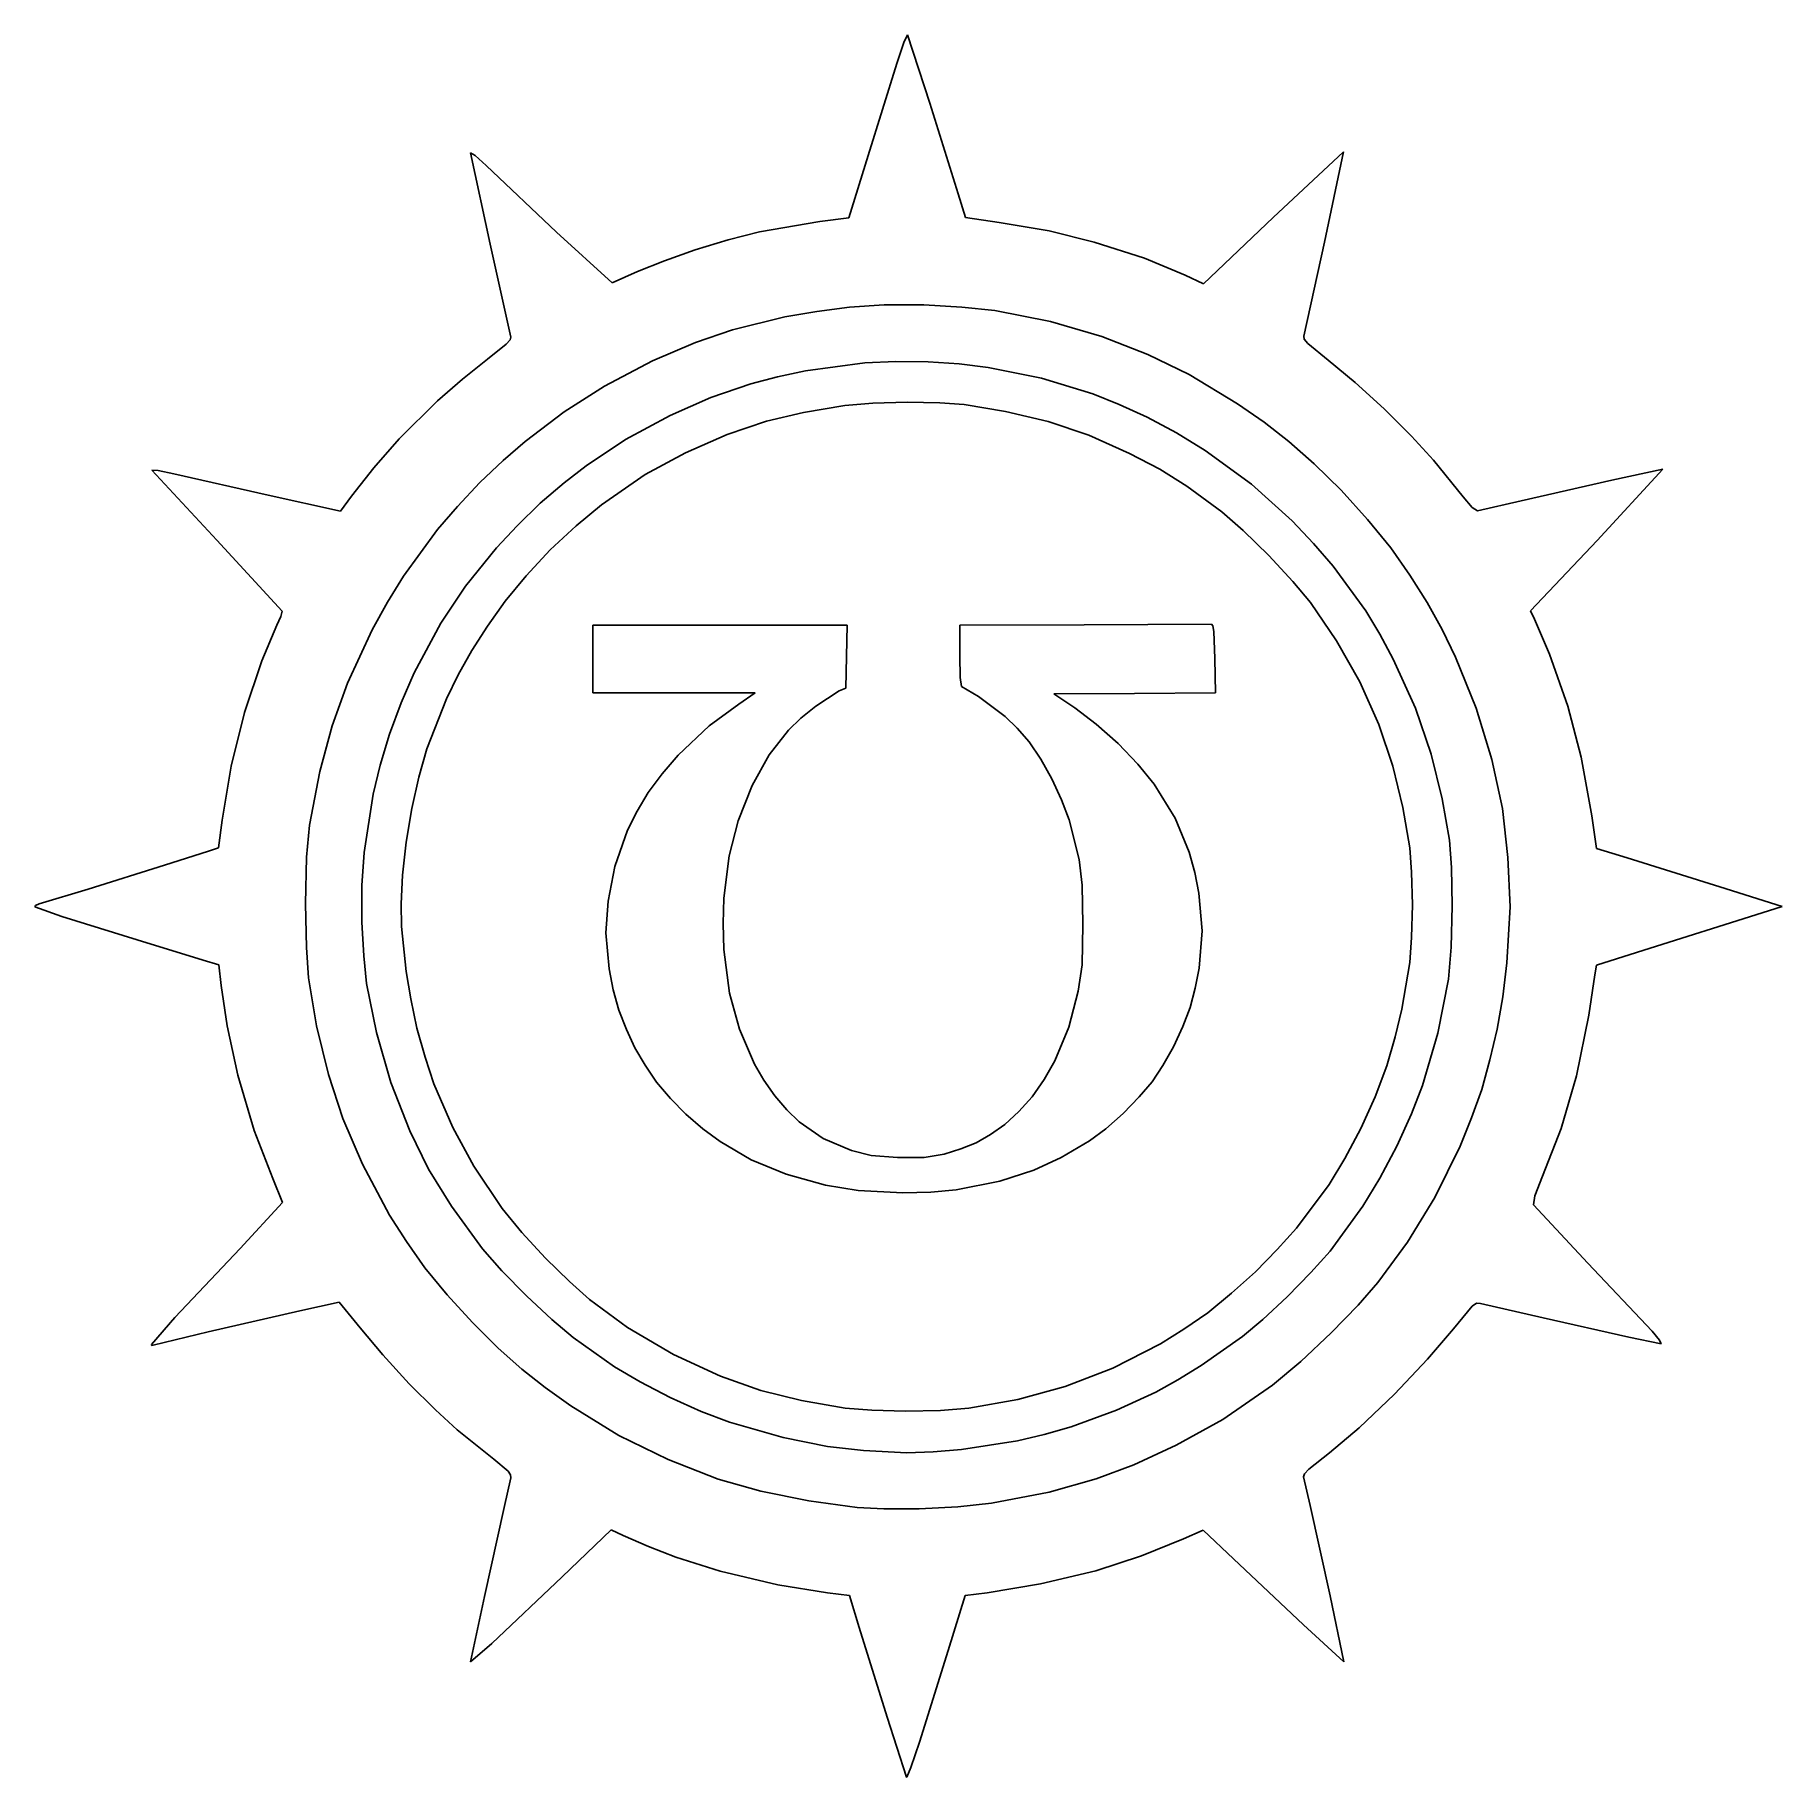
# Model space of a CAD drawing. Extents: x 249 to 461, y 297 to 508.
import ezdxf

# ---------------------------------------------------------------- set-up
doc = ezdxf.new("R2010")
doc.units = 0

msp = doc.modelspace()

# ---------------------------------------------------------------- linework, layer by layer
at = {"layer": 'Calque 1'}
for p, q in [((353.81121, 504.08505), (354.651161, 506.592734)), ((354.651161, 506.592734), (355.10193, 507.52463)), ((355.10193, 507.52463), (357.79988, 499.26458)), ((350.34786, 492.92045), (353.81121, 504.08505)), ((357.79988, 499.26458), (361.21774, 488.29348)), ((304.54959, 482.17406), (302.15404, 493.25406)), ((302.15404, 493.25406), (302.718596, 492.901011)), ((399.3796, 485.41727), (407.89606, 493.35868)), ((407.89606, 493.35868), (405.60321, 482.44138)), ((302.718596, 492.901011), (304.07594, 491.69141)), ((304.07594, 491.69141), (312.58173, 483.65413)), ((348.00162, 485.38573), (350.34786, 492.92045)), ((361.21774, 488.29348), (362.11126, 485.39215)), ((337.18733, 483.6633), (344.45856, 484.92847)), ((344.45856, 484.92847), (348.00162, 485.38573)), ((362.11126, 485.39215), (366.19775, 484.80739)), ((366.19775, 484.80739), (372.26862, 483.80165)), ((390.95473, 477.38425), (399.3796, 485.41727)), ((312.58173, 483.65413), (319.32493, 477.49112)), ((329.38212, 481.50709), (333.356676, 482.696649)), ((333.356676, 482.696649), (337.18733, 483.6633)), ((372.26862, 483.80165), (377.69257, 482.43183)), ((307.07214, 470.91576), (304.54959, 482.17406)), ((325.647771, 480.171077), (329.38212, 481.50709)), ((377.69257, 482.43183), (383.80541, 480.4676)), ((383.80541, 480.4676), (388.7167, 478.41822)), ((405.60321, 482.44138), (403.08972, 471.04118)), ((319.32493, 477.49112), (322.39466, 478.8523)), ((322.39466, 478.8523), (325.647771, 480.171077)), ((388.7167, 478.41822), (390.95473, 477.38425)), ((344.129294, 474.044252), (340.25397, 473.36601)), ((348.05918, 474.5666), (344.129294, 474.044252)), ((352.268911, 474.84873), (348.05918, 474.5666)), ((357.05501, 474.8218), (352.268911, 474.84873)), ((361.658274, 474.556659), (357.05501, 474.8218)), ((365.65397, 474.13524), (361.658274, 474.556659)), ((372.40085, 472.82504), (365.65397, 474.13524)), ((340.25397, 473.36601), (333.90397, 471.78974)), ((378.64013, 470.98486), (372.40085, 472.82504)), ((304.21356, 468.23206), (306.47919, 470.061125)), ((306.47919, 470.061125), (306.964708, 470.59143)), ((306.964708, 470.59143), (307.07214, 470.91576)), ((329.40606, 470.28901), (324.20529, 468.04569)), ((333.90397, 471.78974), (329.40606, 470.28901)), ((384.19638, 468.82896), (378.64013, 470.98486)), ((403.08972, 471.04118), (403.144168, 470.658759)), ((403.144168, 470.658759), (403.563215, 470.139531)), ((403.563215, 470.139531), (406.05904, 468.13959)), ((301.211211, 465.827511), (304.21356, 468.23206)), ((324.20529, 468.04569), (318.38446, 464.99169)), ((342.7281, 466.83634), (349.9113, 467.79513)), ((349.9113, 467.79513), (353.687177, 467.982486)), ((353.687177, 467.982486), (357.58421, 467.94437)), ((357.58421, 467.94437), (361.358655, 467.672395)), ((361.358655, 467.672395), (364.86025, 467.25948)), ((389.20189, 466.40104), (384.19638, 468.82896)), ((406.05904, 468.13959), (409.331128, 465.444196)), ((298.18529, 463.20379), (301.211211, 465.827511)), ((336.11352, 465.24935), (339.349972, 466.107004)), ((339.349972, 466.107004), (342.7281, 466.83634)), ((364.86025, 467.25948), (371.33575, 465.94286)), ((371.33575, 465.94286), (377.55346, 464.05151)), ((395.06966, 462.85365), (389.20189, 466.40104)), ((318.38446, 464.99169), (313.53106, 461.86655)), ((326.36338, 461.4439), (331.25817, 463.62628)), ((331.25817, 463.62628), (336.11352, 465.24935)), ((377.55346, 464.05151), (380.746759, 462.777149)), ((409.331128, 465.444196), (412.84719, 462.23173)), ((293.53183, 458.61145), (298.18529, 463.20379)), ((313.53106, 461.86655), (308.77448, 458.26773)), ((320.93942, 458.54034), (326.36338, 461.4439)), ((342.50291, 461.80352), (338.02977, 460.729)), ((347.50395, 462.62535), (342.50291, 461.80352)), ((350.885701, 462.914), (347.50395, 462.62535)), ((355.04458, 463.02634), (350.885701, 462.914)), ((358.993685, 462.944864), (355.04458, 463.02634)), ((361.94979, 462.74977), (358.993685, 462.944864)), ((366.97687, 461.92908), (361.94979, 462.74977)), ((372.13624, 460.71188), (366.97687, 461.92908)), ((380.746759, 462.777149), (384.14198, 461.24112)), ((398.279735, 460.601), (395.06966, 462.85365)), ((412.84719, 462.23173), (416.121128, 458.925647)), ((338.02977, 460.729), (333.26727, 459.1296)), ((377.07411, 459.0257), (372.13624, 460.71188)), ((384.14198, 461.24112), (387.661439, 459.339838)), ((387.661439, 459.339838), (391.15344, 457.18729)), ((401.28737, 458.2954), (398.279735, 460.601)), ((290.47645, 455.07911), (293.53183, 458.61145)), ((308.77448, 458.26773), (306.136836, 455.987164)), ((316.17692, 455.34838), (320.93942, 458.54034)), ((333.26727, 459.1296), (328.21541, 456.91758)), ((382.0019, 456.84069), (377.07411, 459.0257)), ((391.15344, 457.18729), (396.77896, 453.12048)), ((404.331588, 455.586142), (401.28737, 458.2954)), ((416.121128, 458.925647), (418.8111, 456.0052)), ((287.74099, 451.63952), (290.47645, 455.07911)), ((306.136836, 455.987164), (303.31662, 453.30993)), ((313.507935, 453.267744), (316.17692, 455.34838)), ((328.21541, 456.91758), (323.32062, 454.27748)), ((385.66299, 454.92651), (382.0019, 456.84069)), ((407.62962, 452.363), (404.331588, 455.586142)), ((418.8111, 456.0052), (422.3935, 451.5721)), ((271.46237, 446.3326), (263.58145, 454.79179)), ((263.58145, 454.79179), (264.327447, 454.75884)), ((264.327447, 454.75884), (266.22729, 454.3814)), ((266.22729, 454.3814), (277.65589, 451.77087)), ((303.31662, 453.30993), (300.587733, 450.41805)), ((310.62067, 450.78843), (313.507935, 453.267744)), ((323.32062, 454.27748), (318.02896, 450.61993)), ((388.93729, 452.86987), (385.66299, 454.92651)), ((393.17062, 449.77427), (388.93729, 452.86987)), ((396.77896, 453.12048), (401.67375, 448.66781)), ((429.41861, 451.09735), (440.39881, 453.60164)), ((446.58156, 454.9295), (438.60808, 446.29467)), ((440.39881, 453.60164), (446.58156, 454.9295)), ((277.65589, 451.77087), (286.40656, 449.85144)), ((286.40656, 449.85144), (287.74099, 451.63952)), ((307.803755, 448.065902), (310.62067, 450.78843)), ((410.823419, 448.840377), (407.62962, 452.363)), ((422.3935, 451.5721), (423.47338, 450.268465)), ((424.1128, 449.89744), (429.41861, 451.09735)), ((300.587733, 450.41805), (298.16966, 447.62139)), ((318.02896, 450.61993), (314.946875, 448.07347)), ((395.770273, 447.47768), (393.17062, 449.77427)), ((401.67375, 448.66781), (404.265556, 445.932666)), ((413.61704, 445.4111), (410.823419, 448.840377)), ((423.47338, 450.268465), (424.1128, 449.89744)), ((298.16966, 447.62139), (294.03547, 441.94851)), ((305.30391, 445.40054), (307.803755, 448.065902)), ((314.946875, 448.07347), (311.8095, 445.15888)), ((398.86239, 444.45815), (395.770273, 447.47768)), ((279.34901, 437.74029), (271.46237, 446.3326)), ((301.54969, 440.76121), (305.30391, 445.40054)), ((311.8095, 445.15888), (308.89687, 442.021505)), ((401.768928, 441.328985), (398.86239, 444.45815)), ((404.265556, 445.932666), (406.64686, 443.17254)), ((415.949084, 442.077682), (413.61704, 445.4111)), ((438.60808, 446.29467), (430.53726, 437.74895)), ((406.64686, 443.17254), (410.60148, 437.7488)), ((294.03547, 441.94851), (292.127774, 438.829922)), ((298.55579, 436.2633), (301.54969, 440.76121)), ((308.89687, 442.021505), (306.35513, 438.93942)), ((403.92239, 438.7688), (401.768928, 441.328985)), ((418.03314, 438.78553), (415.949084, 442.077682)), ((292.127774, 438.829922), (290.26186, 435.46622)), ((306.35513, 438.93942), (304.228019, 435.923972)), ((407.07299, 434.13859), (403.92239, 438.7688)), ((419.832865, 435.486884), (418.03314, 438.78553)), ((276.88327, 431.69196), (278.73015, 436.01281)), ((278.73015, 436.01281), (279.200811, 437.090311)), ((279.200811, 437.090311), (279.34901, 437.74029)), ((295.34826, 430.27268), (298.55579, 436.2633)), ((304.228019, 435.923972), (302.31228, 432.94679)), ((316.971, 436.029), (332.383, 436.02953)), ((316.971, 431.928), (316.971, 436.029)), ((332.383, 436.02953), (347.795, 436.03006)), ((347.795, 436.03006), (347.7156, 432.21978)), ((361.421, 436.029), (376.5023, 436.0687)), ((361.42152, 432.32483), (361.421, 436.029)), ((376.5023, 436.0687), (391.9143, 436.1348)), ((391.9143, 436.1348), (392.074646, 435.937348)), ((392.074646, 435.937348), (392.188861, 435.248545)), ((410.60148, 437.7488), (412.290376, 434.947525)), ((430.53726, 437.74895), (431.04308, 436.75394)), ((431.04308, 436.75394), (432.84683, 432.51144)), ((290.26186, 435.46622), (287.25349, 429.00856)), ((392.188861, 435.248545), (392.31787, 431.9973)), ((409.86764, 429.14984), (407.07299, 434.13859)), ((412.290376, 434.947525), (413.9311, 431.92797)), ((421.4813, 432.13786), (419.832865, 435.486884)), ((274.77907, 425.44964), (276.88327, 431.69196)), ((302.31228, 432.94679), (300.682974, 430.008702)), ((316.971, 427.827), (316.971, 431.928)), ((347.7156, 432.21978), (347.6361, 428.4095)), ((361.484775, 429.708766), (361.42152, 432.32483)), ((392.31787, 431.9973), (392.39067, 427.83334)), ((413.9311, 431.92797), (416.63021, 425.97484)), ((423.9873, 425.97484), (421.4813, 432.13786)), ((432.84683, 432.51144), (435.06253, 426.2304)), ((293.770004, 426.636729), (295.34826, 430.27268)), ((300.682974, 430.008702), (299.24452, 427.08722)), ((361.63686, 428.62067), (361.484775, 429.708766)), ((287.25349, 429.00856), (285.39552, 423.84088)), ((326.807, 427.827), (316.971, 427.827)), ((336.64401, 427.82696), (326.807, 427.827)), ((334.67867, 426.47359), (336.64401, 427.82696)), ((346.80947, 428.0671), (343.9785, 426.23699)), ((347.6361, 428.4095), (346.80947, 428.0671)), ((363.68739, 427.39199), (361.63686, 428.62067)), ((382.5961, 427.76394), (372.80153, 427.69454)), ((372.80153, 427.69454), (375.34285, 426.00894)), ((392.39067, 427.83334), (382.5961, 427.76394)), ((412.17055, 423.99047), (409.86764, 429.14984)), ((273.18089, 418.96735), (274.77907, 425.44964)), ((292.35398, 422.82023), (293.770004, 426.636729)), ((299.24452, 427.08722), (296.89465, 421.04131)), ((331.08901, 423.82831), (334.67867, 426.47359)), ((343.9785, 426.23699), (342.18363, 424.764001)), ((366.9419, 424.95274), (363.68739, 427.39199)), ((375.34285, 426.00894), (377.933459, 424.051973)), ((416.63021, 425.97484), (418.5286, 420.41859)), ((425.85531, 419.75713), (423.9873, 425.97484)), ((435.06253, 426.2304), (436.69189, 420.02187)), ((285.39552, 423.84088), (283.91642, 418.29362)), ((327.33587, 420.28745), (331.08901, 423.82831)), ((340.68291, 423.31166), (338.33438, 420.31797)), ((342.18363, 424.764001), (340.68291, 423.31166)), ((368.371896, 423.551495), (366.9419, 424.95274)), ((369.81687, 421.88217), (368.371896, 423.551495)), ((377.933459, 424.051973), (380.5933, 421.71396)), ((413.8906, 418.96338), (412.17055, 423.99047)), ((291.239363, 419.065284), (292.35398, 422.82023)), ((371.229742, 419.801563), (369.81687, 421.88217)), ((380.5933, 421.71396), (382.992435, 419.18971)), ((290.38576, 415.57733), (291.239363, 419.065284)), ((296.89465, 421.04131), (295.919489, 417.621646)), ((325.388136, 418.031446), (327.33587, 420.28745)), ((338.33438, 420.31797), (336.27416, 416.6138)), ((372.58257, 417.41149), (371.229742, 419.801563)), ((382.992435, 419.18971), (384.95624, 416.78498)), ((418.5286, 420.41859), (419.86489, 414.99463)), ((427.14793, 413.80401), (425.85531, 419.75713)), ((436.69189, 420.02187), (437.9751, 412.92081)), ((272.09456, 412.42333), (273.18089, 418.96735)), ((283.91642, 418.29362), (282.66374, 411.81963)), ((295.919489, 417.621646), (295.04566, 413.80401)), ((323.69469, 415.76555), (325.388136, 418.031446)), ((373.733224, 414.878065), (372.58257, 417.41149)), ((415.09944, 413.9363), (413.8906, 418.96338)), ((289.29105, 408.4777), (290.38576, 415.57733)), ((322.3389, 413.487102), (323.69469, 415.76555)), ((336.27416, 416.6138), (334.58529, 412.3364)), ((374.66001, 412.45279), (373.733224, 414.878065)), ((384.95624, 416.78498), (387.51773, 412.66925)), ((419.86489, 414.99463), (420.7339, 409.96755)), ((295.04566, 413.80401), (294.391596, 409.74183)), ((321.20298, 411.20093), (322.3389, 413.487102)), ((387.51773, 412.66925), (389.21507, 408.51622)), ((415.9388, 409.04151), (415.09944, 413.9363)), ((427.81673, 407.90262), (427.14793, 413.80401)), ((437.9751, 412.92081), (438.54673, 408.99475)), ((271.6488, 409.05818), (272.09456, 412.42333)), ((282.66374, 411.81963), (282.308308, 407.925079)), ((319.66977, 406.79258), (321.20298, 411.20093)), ((334.58529, 412.3364), (333.49509, 408.10306)), ((375.89, 407.65491), (374.66001, 412.45279)), ((265.11237, 406.97071), (270.43111, 408.67302)), ((270.43111, 408.67302), (271.6488, 409.05818)), ((288.994645, 404.490118), (289.29105, 408.4777)), ((294.391596, 409.74183), (293.94481, 405.73422)), ((389.21507, 408.51622), (389.887597, 406.089708)), ((416.15527, 406.093059), (415.9388, 409.04151)), ((420.7339, 409.96755), (420.972894, 406.669263)), ((438.54673, 408.99475), (442.25089, 407.83837)), ((255.85195, 404.04948), (265.11237, 406.97071)), ((282.308308, 407.925079), (282.20357, 402.29463)), ((318.83701, 402.60625), (319.66977, 406.79258)), ((333.49509, 408.10306), (332.85955, 402.95632)), ((376.250502, 404.555925), (375.89, 407.65491)), ((420.972894, 406.669263), (421.06653, 402.03005)), ((428.09564, 401.92585), (427.81673, 407.90262)), ((442.25089, 407.83837), (453.48639, 404.32187)), ((289.01936, 400.04568), (288.994645, 404.490118)), ((293.94481, 405.73422), (293.782254, 402.27066)), ((376.34663, 399.78132), (376.250502, 404.555925)), ((389.887597, 406.089708), (390.39568, 403.56547)), ((416.24208, 402.16234), (416.15527, 406.093059)), ((453.48639, 404.32187), (461.01771, 401.96176)), ((249.41644, 401.89261), (249.482034, 402.08721)), ((249.482034, 402.08721), (249.9456, 402.27038)), ((249.9456, 402.27038), (255.85195, 404.04948)), ((282.20357, 402.29463), (282.300126, 396.998137)), ((293.782254, 402.27066), (293.81154, 399.51651)), ((318.55968, 398.76979), (318.83701, 402.60625)), ((332.85955, 402.95632), (332.760806, 399.87625)), ((390.39568, 403.56547), (390.78665, 398.98725)), ((416.150181, 398.192766), (416.24208, 402.16234)), ((252.67696, 400.75694), (249.41644, 401.89261)), ((261.80508, 397.91114), (252.67696, 400.75694)), ((289.251003, 395.959516), (289.01936, 400.04568)), ((421.06653, 402.03005), (420.950249, 397.020641)), ((427.69276, 395.12723), (428.09564, 401.92585)), ((457.05826, 400.70182), (445.82276, 397.14328)), ((461.01771, 401.96176), (457.05826, 400.70182)), ((269.78324, 395.45141), (261.80508, 397.91114)), ((293.81154, 399.51651), (294.38026, 394.09255)), ((318.95221, 394.40916), (318.55968, 398.76979)), ((332.760806, 399.87625), (332.86655, 396.73861)), ((376.235749, 394.871813), (376.34663, 399.78132)), ((390.78665, 398.98725), (390.40757, 394.48824)), ((415.93709, 395.15089), (416.150181, 398.192766)), ((282.300126, 396.998137), (282.54438, 393.2988)), ((289.58988, 392.63734), (289.251003, 395.959516)), ((332.86655, 396.73861), (333.53545, 391.44694)), ((420.950249, 397.020641), (420.60056, 393.16651)), ((445.82276, 397.14328), (438.54672, 394.84467)), ((271.67598, 394.90455), (269.78324, 395.45141)), ((271.98153, 392.38194), (271.67598, 394.90455)), ((294.38026, 394.09255), (294.929369, 390.76211)), ((319.465731, 391.868684), (318.95221, 394.40916)), ((375.76819, 391.71153), (376.235749, 394.871813)), ((390.40757, 394.48824), (389.93262, 392.051966)), ((414.9843, 389.52029), (415.93709, 395.15089)), ((427.180451, 391.027187), (427.69276, 395.12723)), ((438.35833, 393.67494), (437.60559, 388.80104)), ((438.54672, 394.84467), (438.35833, 393.67494)), ((272.68497, 387.47807), (271.98153, 392.38194)), ((282.54438, 393.2988), (283.52433, 387.50687)), ((290.76741, 386.68422), (289.58988, 392.63734)), ((320.15134, 389.40314), (319.465731, 391.868684)), ((374.64331, 387.3459), (375.76819, 391.71153)), ((389.93262, 392.051966), (389.32306, 389.72574)), ((420.60056, 393.16651), (419.34613, 386.62028)), ((294.929369, 390.76211), (295.68388, 387.21339)), ((321.048561, 387.071579), (320.15134, 389.40314)), ((333.53545, 391.44694), (334.75568, 387.08132)), ((389.32306, 389.72574), (388.445072, 387.399839)), ((414.172255, 386.159186), (414.9843, 389.52029)), ((426.51446, 387.08109), (427.180451, 391.027187)), ((273.97943, 381.52494), (272.68497, 387.47807)), ((283.52433, 387.50687), (284.96387, 381.58795)), ((372.92255, 383.24486), (374.64331, 387.3459)), ((388.445072, 387.399839), (387.32476, 384.96434)), ((437.60559, 388.80104), (436.12158, 381.4306)), ((292.50755, 380.61925), (290.76741, 386.68422)), ((295.68388, 387.21339), (296.659926, 383.703521)), ((322.07086, 384.85323), (321.048561, 387.071579)), ((334.75568, 387.08132), (336.57336, 382.84799)), ((413.13743, 382.64113), (414.172255, 386.159186)), ((419.34613, 386.62028), (417.48896, 380.27028)), ((425.64335, 383.361215), (426.51446, 387.08109)), ((296.659926, 383.703521), (297.74164, 380.46651)), ((323.303594, 382.748765), (322.07086, 384.85323)), ((371.64138, 380.991334), (372.92255, 383.24486)), ((387.32476, 384.96434), (386.028892, 382.6815)), ((424.63787, 379.80505), (425.64335, 383.361215)), ((275.95039, 374.83812), (273.97943, 381.52494)), ((284.96387, 381.58795), (286.71789, 376.26738)), ((324.70675, 380.69101), (323.303594, 382.748765)), ((336.57336, 382.84799), (337.714344, 380.902471)), ((337.714344, 380.902471), (339.01321, 379.01153)), ((370.20175, 378.91717), (371.64138, 380.991334)), ((386.028892, 382.6815), (384.72884, 380.72263)), ((411.721455, 378.911744), (413.13743, 382.64113)), ((436.12158, 381.4306), (434.27146, 375.0806)), ((294.80455, 374.79842), (292.50755, 380.61925)), ((297.74164, 380.46651), (300.02088, 375.17484)), ((326.375316, 378.708461), (324.70675, 380.69101)), ((339.01321, 379.01153), (340.470776, 377.329933)), ((368.587155, 377.126985), (370.20175, 378.91717)), ((383.160859, 378.881943), (381.22081, 376.88326)), ((384.72884, 380.72263), (383.160859, 378.881943)), ((409.99303, 375.04255), (411.721455, 378.911744)), ((417.48896, 380.27028), (416.129371, 376.829554)), ((423.414173, 376.358497), (424.63787, 379.80505)), ((328.24618, 376.78481), (326.375316, 378.708461)), ((330.301415, 375.037964), (328.24618, 376.78481)), ((340.470776, 377.329933), (341.99333, 375.88775)), ((366.88532, 375.55622), (368.587155, 377.126985)), ((381.22081, 376.88326), (379.11804, 375.034105)), ((416.129371, 376.829554), (414.35321, 372.92589)), ((278.21233, 369.02481), (275.95039, 374.83812)), ((286.71789, 376.26738), (289.07479, 370.73961)), ((297.06962, 370.14776), (294.80455, 374.79842)), ((300.02088, 375.17484), (302.56286, 370.51314)), ((332.41326, 373.4805), (330.301415, 375.037964)), ((341.99333, 375.88775), (344.88507, 373.85669)), ((365.135992, 374.316904), (366.88532, 375.55622)), ((379.11804, 375.034105), (377.15882, 373.55293)), ((408.068784, 371.42355), (409.99303, 375.04255)), ((422.01841, 372.90215), (423.414173, 376.358497)), ((434.27146, 375.0806), (432.01817, 369.30575)), ((336.17035, 371.25592), (332.41326, 373.4805)), ((344.88507, 373.85669), (348.32465, 372.37758)), ((359.51822, 371.95555), (361.55772, 372.584279)), ((361.55772, 372.584279), (363.4072, 373.32361)), ((363.4072, 373.32361), (365.135992, 374.316904)), ((377.15882, 373.55293), (373.71347, 371.53198)), ((414.35321, 372.92589), (412.290889, 369.042298)), ((418.96291, 366.69998), (422.01841, 372.90215)), ((289.07479, 370.73961), (292.36149, 364.57817)), ((302.56286, 370.51314), (306.02379, 365.35376)), ((340.41078, 369.53658), (336.17035, 371.25592)), ((348.32465, 372.37758), (350.696661, 371.771415)), ((350.696661, 371.771415), (353.89236, 371.5317)), ((353.89236, 371.5317), (357.108302, 371.530119)), ((357.108302, 371.530119), (359.51822, 371.95555)), ((373.71347, 371.53198), (370.41108, 370.03299)), ((406.182, 368.29568), (408.068784, 371.42355)), ((279.39987, 366.09489), (278.21233, 369.02481)), ((299.85281, 365.64985), (297.06962, 370.14776)), ((345.15585, 368.19402), (340.41078, 369.53658)), ((349.1175, 367.53657), (345.15585, 368.19402)), ((366.26315, 368.67205), (360.97148, 367.62795)), ((370.41108, 370.03299), (366.26315, 368.67205)), ((402.21766, 363.00401), (406.182, 368.29568)), ((412.290889, 369.042298), (410.24329, 365.64985)), ((432.01817, 369.30575), (431.084658, 366.895102)), ((274.283, 360.53112), (279.39987, 366.09489)), ((349.1179, 367.53645), (349.1175, 367.53657)), ((354.54185, 367.27589), (349.1179, 367.53645)), ((357.903954, 367.367631), (354.54185, 367.27589)), ((360.97148, 367.62795), (357.903954, 367.367631)), ((415.63618, 361.29976), (418.96291, 366.69998)), ((431.084658, 366.895102), (430.91688, 365.82292)), ((292.36149, 364.57817), (294.398909, 361.391009)), ((303.61669, 360.49047), (299.85281, 365.64985)), ((306.02379, 365.35376), (308.404243, 362.453377)), ((410.24329, 365.64985), (406.26748, 360.21934)), ((430.91688, 365.82292), (437.48838, 358.73118)), ((308.404243, 362.453377), (311.26105, 359.33707)), ((399.88669, 360.409565), (402.21766, 363.00401)), ((266.34839, 352.1562), (274.283, 360.53112)), ((294.398909, 361.391009), (296.65373, 358.19577)), ((305.975689, 357.833722), (303.61669, 360.49047)), ((397.23733, 357.70151), (399.88669, 360.409565)), ((406.26748, 360.21934), (403.939485, 357.600551)), ((412.05833, 356.38943), (415.63618, 361.29976)), ((296.65373, 358.19577), (299.33409, 354.92451)), ((308.94188, 354.79011), (305.975689, 357.833722)), ((311.26105, 359.33707), (314.140019, 356.52514)), ((394.35116, 355.096361), (397.23733, 357.70151)), ((437.48838, 358.73118), (445.26772, 350.50619)), ((314.140019, 356.52514), (316.57375, 354.35656)), ((403.939485, 357.600551), (401.06483, 354.65741)), ((409.663403, 353.672324), (412.05833, 356.38943)), ((286.27849, 354.00827), (281.48803, 352.96962)), ((288.8205, 350.90306), (286.27849, 354.00827)), ((299.33409, 354.92451), (302.39461, 351.55458)), ((312.002759, 351.934399), (308.94188, 354.79011)), ((316.57375, 354.35656), (321.20395, 350.9661)), ((391.45083, 352.74931), (394.35116, 355.096361)), ((401.06483, 354.65741), (398.137891, 351.943005)), ((406.41667, 350.29782), (409.663403, 353.672324)), ((423.47134, 353.549894), (421.20551, 350.7761)), ((424.007958, 353.88489), (423.47134, 353.549894)), ((424.51281, 353.85966), (424.007958, 353.88489)), ((432.06448, 352.14602), (424.51281, 353.85966)), ((263.52777, 348.89943), (266.34839, 352.1562)), ((281.48803, 352.96962), (270.41393, 350.43692)), ((302.39461, 351.55458), (305.524513, 348.472458)), ((314.58942, 349.72944), (312.002759, 351.934399)), ((388.568524, 350.747826), (391.45083, 352.74931)), ((398.137891, 351.943005), (395.68421, 349.87414)), ((442.44738, 349.79007), (432.06448, 352.14602)), ((270.41393, 350.43692), (263.7332, 348.81413)), ((291.531752, 347.629784), (288.8205, 350.90306)), ((319.60193, 346.19706), (314.58942, 349.72944)), ((321.20395, 350.9661), (326.7602, 347.69708)), ((385.72569, 348.97351), (388.568524, 350.747826)), ((395.68421, 349.87414), (390.65713, 346.34509)), ((402.733909, 346.855709), (406.41667, 350.29782)), ((421.20551, 350.7761), (418.085616, 347.121401)), ((446.39026, 348.98125), (442.44738, 349.79007)), ((445.26772, 350.50619), (446.18707, 349.4292)), ((446.18707, 349.4292), (446.39026, 348.98125)), ((263.586921, 348.786092), (263.52777, 348.89943)), ((263.7332, 348.81413), (263.586921, 348.786092)), ((294.74567, 344.12049), (291.531752, 347.629784)), ((305.524513, 348.472458), (308.37168, 345.89318)), ((326.7602, 347.69708), (332.44875, 345.05963)), ((379.96304, 346.04553), (385.72569, 348.97351)), ((418.085616, 347.121401), (414.07281, 342.8815)), ((308.37168, 345.89318), (311.21182, 343.673378)), ((322.723794, 344.365499), (319.60193, 346.19706)), ((332.44875, 345.05963), (337.34354, 343.33666)), ((374.20403, 343.79947), (379.96304, 346.04553)), ((390.65713, 346.34509), (387.847641, 344.610254)), ((399.29066, 343.97606), (402.733909, 346.855709)), ((297.92894, 340.965816), (294.74567, 344.12049)), ((311.21182, 343.673378), (314.32481, 341.45554)), ((326.34881, 342.47672), (322.723794, 344.365499)), ((337.34354, 343.33666), (342.23833, 342.10718)), ((368.45731, 342.23728), (374.20403, 343.79947)), ((385.17988, 343.1353), (380.41738, 340.9375)), ((387.847641, 344.610254), (385.17988, 343.1353)), ((393.28853, 339.82588), (399.29066, 343.97606)), ((414.07281, 342.8815), (409.808198, 338.817711)), ((300.56651, 338.54516), (297.92894, 340.965816)), ((314.32481, 341.45554), (320.14564, 337.85586)), ((330.10724, 340.79794), (326.34881, 342.47672)), ((333.54986, 339.47127), (330.10724, 340.79794)), ((342.23833, 342.10718), (347.53, 341.19288)), ((347.53, 341.19288), (350.775495, 340.931086)), ((350.775495, 340.931086), (354.86309, 340.80628)), ((354.86309, 340.80628), (359.101054, 340.895337)), ((359.101054, 340.895337), (362.536, 341.19237)), ((362.536, 341.19237), (368.45731, 342.23728)), ((362.536, 341.19237), (362.536, 341.19237)), ((380.41738, 340.9375), (374.91872, 338.9381)), ((340.03215, 337.62117), (333.54986, 339.47127)), ((374.91872, 338.9381), (371.652067, 337.980624)), ((387.64213, 336.69188), (393.28853, 339.82588)), ((409.808198, 338.817711), (406.19064, 335.78179)), ((305, 334.99578), (300.56651, 338.54516)), ((320.14564, 337.85586), (326.09877, 334.95215)), ((345.41338, 336.55635), (340.03215, 337.62117)), ((349.779, 336.04398), (345.41338, 336.55635)), ((368.43643, 337.21133), (361.63176, 336.16399)), ((371.652067, 337.980624), (368.43643, 337.21133)), ((382.52547, 334.3184), (387.64213, 336.69188)), ((306.742117, 333.548918), (305, 334.99578)), ((326.09877, 334.95215), (332.17272, 332.59092)), ((355.01718, 335.78709), (349.779, 336.04398)), ((349.779, 336.04398), (349.779, 336.04398)), ((358.193261, 335.883301), (355.01718, 335.78709)), ((361.63176, 336.16399), (358.193261, 335.883301)), ((406.19064, 335.78179), (403.716059, 333.790917)), ((306.25433, 329.13744), (307.05637, 332.76225)), ((307.032462, 333.122225), (306.742117, 333.548918)), ((307.05637, 332.76225), (307.032462, 333.122225)), ((332.17272, 332.59092), (337.3321, 331.11348)), ((372.26856, 331.0255), (377.95081, 332.62028)), ((377.95081, 332.62028), (382.52547, 334.3184)), ((403.183291, 333.223771), (403.05917, 332.8857)), ((403.05917, 332.8857), (403.85388, 329.40208)), ((403.716059, 333.790917), (403.183291, 333.223771)), ((337.3321, 331.11348), (343.16439, 329.94486)), ((365.2571, 329.6667), (372.26856, 331.0255)), ((303.86724, 318.35414), (306.25433, 329.13744)), ((343.16439, 329.94486), (348.98522, 329.15965)), ((348.98522, 329.15965), (352.237116, 329.011434)), ((352.237116, 329.011434), (356.52585, 329.01075)), ((356.52585, 329.01075), (361.20868, 329.231486)), ((361.20868, 329.231486), (365.2571, 329.6667)), ((365.2571, 329.6667), (365.2571, 329.6667)), ((403.85388, 329.40208), (406.27197, 318.45818)), ((319.1939, 326.43776), (313.25364, 320.76427)), ((320.66197, 325.77295), (319.1939, 326.43776)), ((390.92177, 326.42368), (388.54052, 325.36825)), ((394.59831, 322.95196), (390.92177, 326.42368)), ((323.71755, 324.44332), (320.66197, 325.77295)), ((327.02484, 323.1403), (323.71755, 324.44332)), ((388.54052, 325.36825), (383.44271, 323.29777)), ((332.39157, 321.46193), (327.02484, 323.1403)), ((383.44271, 323.29777), (377.88646, 321.46558)), ((403.05833, 314.93158), (394.59831, 322.95196)), ((313.25364, 320.76427), (304.73369, 312.69228)), ((339.40302, 319.77818), (332.39157, 321.46193)), ((345.41338, 318.82023), (339.40302, 319.77818)), ((371.21031, 319.88802), (364.72802, 318.8043)), ((377.88646, 321.46558), (371.21031, 319.88802)), ((302.15401, 310.45369), (303.86724, 318.35414)), ((348.05921, 318.50585), (345.41338, 318.82023)), ((349.23444, 314.62735), (348.05921, 318.50585)), ((362.08219, 318.48102), (360.03337, 311.83688)), ((364.72802, 318.8043), (362.08219, 318.48102)), ((406.27197, 318.45818), (407.92882, 310.46994)), ((352.63167, 303.73975), (349.23444, 314.62735)), ((407.92882, 310.46994), (403.05833, 314.93158)), ((304.73369, 312.69228), (302.15401, 310.45369)), ((360.03337, 311.83688), (356.56047, 300.73308)), ((354.995, 296.502), (352.63167, 303.73975)), ((356.56047, 300.73308), (355.513199, 297.650645)), ((354.99506, 296.50213), (354.995, 296.502)), ((355.513199, 297.650645), (354.99506, 296.50213))]:
    msp.add_line(p, q, dxfattribs=at)

doc.saveas('drawing.dxf')
